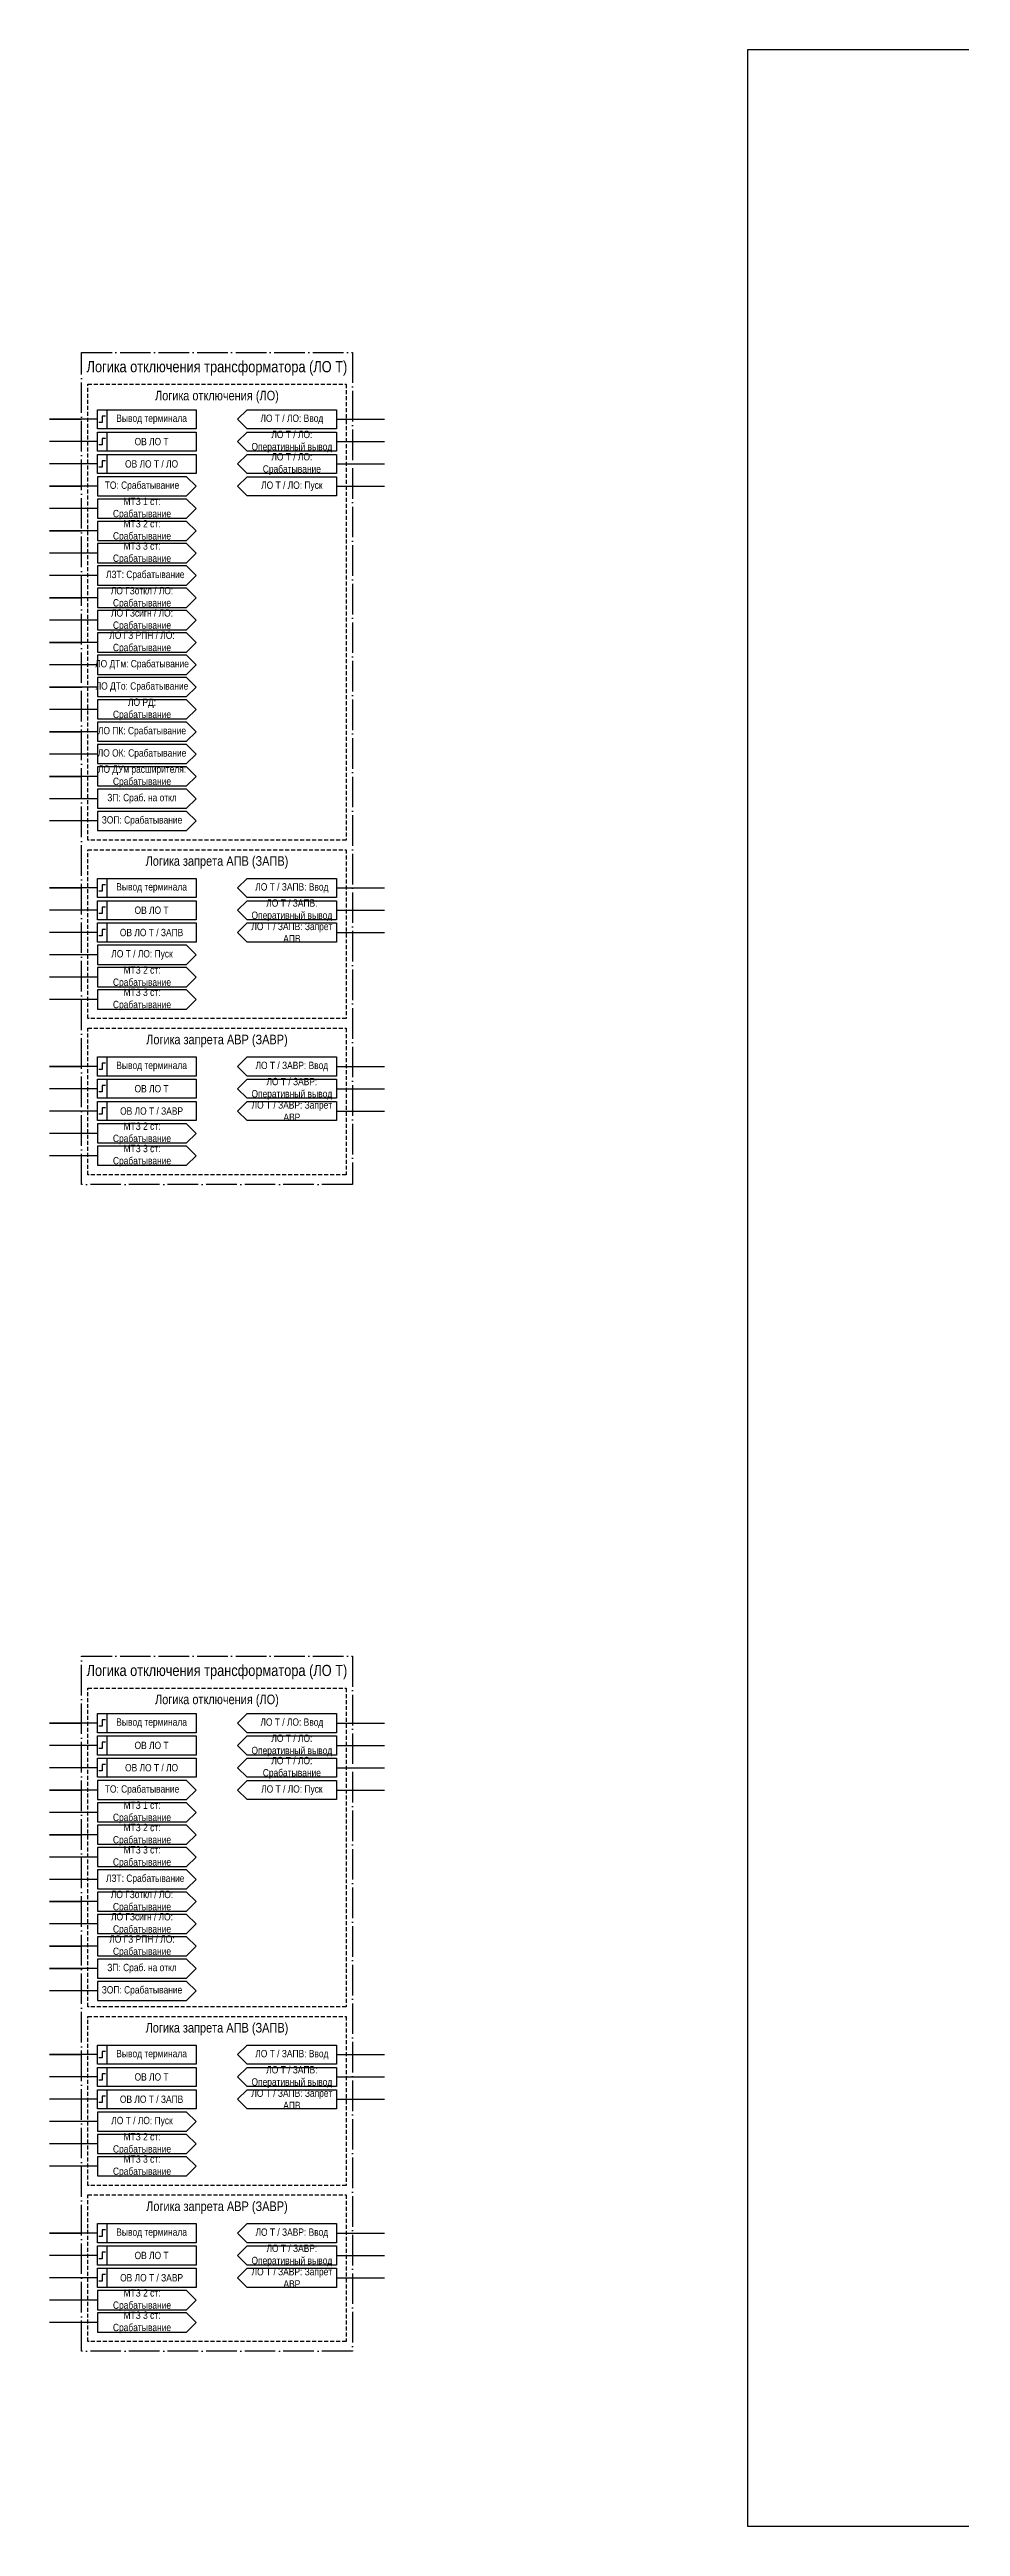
# Model space of a CAD drawing. Header units: millimetres. Extents: x -412 to 1173, y -391 to 386.
# Drawn here: x 342 to 628, y -391 to 386 of the extents above; entities that cross this region are included whole.
import ezdxf

# ---------------------------------------------------------------- set-up
doc = ezdxf.new("R2010")
doc.units = ezdxf.units.MM
doc.linetypes.add('ACAD_ISO04W100', pattern=[30, 24, -3, 0, -3])
doc.linetypes.add('штриховая2', pattern=[0.375, 0.25, -0.125])
doc.layers.add('TEXT', color=7, linetype='Continuous', lineweight=25)
doc.layers.add('Основная', color=7, linetype='Continuous')
doc.styles.add('2.5_Gost_RD', font='ARIALN.TTF', dxfattribs={"height": 2.5})
doc.styles.add('3.5_Gost_RD', font='ARIALN.TTF', dxfattribs={"height": 3.5})

msp = doc.modelspace()

# ---------------------------------------------------------------- linework, layer by layer
at = {"ltscale": 100}
for p, q in [((357, 270), (342, 270)), ((342, 270), (352, 270)), ((432, 270), (447, 270)), ((357, 263), (342, 263)), ((432, 263), (447, 263)), ((357, 256), (342, 256)), ((357, 249), (342, 249)), ((342, 249), (352, 249)), ((432, 256), (447, 256)), ((432, 249), (447, 249)), ((357, 242), (342, 242)), ((357, 235), (342, 235)), ((342, 235), (352, 235)), ((357, 228), (342, 228)), ((357, 221), (342, 221)), ((357, 214), (342, 214)), ((342, 214), (352, 214)), ((357, 207), (342, 207)), ((357, 200), (342, 200)), ((342, 200), (352, 200)), ((357, 193), (342, 193)), ((357, 186), (342, 186)), ((342, 186), (352, 186)), ((357, 179), (342, 179)), ((357, 172), (342, 172)), ((342, 172), (352, 172)), ((357, 165), (342, 165)), ((357, 158), (342, 158)), ((342, 158), (352, 158)), ((357, 151), (342, 151)), ((357, 144), (342, 144)), ((357, 123), (342, 123)), ((342, 123), (352, 123)), ((432, 123), (447, 123)), ((357, 116), (342, 116)), ((357, 109), (342, 109)), ((404, 112), (401, 109)), ((401, 109), (404, 106)), ((432, 116), (447, 116)), ((432, 109), (447, 109)), ((357, 102), (342, 102)), ((357, 95), (342, 95)), ((357, 88), (342, 88)), ((357, 67), (342, 67)), ((342, 67), (352, 67)), ((432, 67), (447, 67)), ((357, 60), (342, 60)), ((404, 56), (401, 53)), ((432, 60), (447, 60)), ((357, 53), (342, 53)), ((401, 53), (404, 50)), ((432, 53), (447, 53)), ((357, 46), (342, 46)), ((357, 39), (342, 39)), ((357, -139), (342, -139)), ((342, -139), (352, -139)), ((432, -139), (447, -139)), ((357, -146), (342, -146)), ((432, -146), (447, -146)), ((357, -153), (342, -153)), ((432, -153), (447, -153)), ((357, -160), (342, -160)), ((342, -160), (352, -160)), ((432, -160), (447, -160)), ((357, -167), (342, -167)), ((357, -174), (342, -174)), ((342, -174), (352, -174)), ((357, -181), (342, -181)), ((357, -188), (342, -188)), ((357, -195), (342, -195)), ((342, -195), (352, -195)), ((357, -202), (342, -202)), ((357, -209), (342, -209)), ((342, -209), (352, -209)), ((357, -216), (342, -216)), ((342, -216), (352, -216)), ((357, -223), (342, -223)), ((357, -243), (342, -243)), ((342, -243), (352, -243)), ((432, -243), (447, -243)), ((357, -250), (342, -250)), ((404, -254), (401, -257)), ((432, -250), (447, -250)), ((357, -257), (342, -257)), ((357, -264), (342, -264)), ((401, -257), (404, -260)), ((432, -257), (447, -257)), ((357, -271), (342, -271)), ((357, -278), (342, -278)), ((357, -299), (342, -299)), ((342, -299), (352, -299)), ((432, -299), (447, -299)), ((357, -306), (342, -306)), ((404, -310), (401, -313)), ((432, -306), (447, -306)), ((357, -313), (342, -313)), ((401, -313), (404, -316)), ((432, -313), (447, -313)), ((357, -320), (342, -320)), ((357, -327), (342, -327))]:
    msp.add_line(p, q, dxfattribs=at)
at = {"color": 3, "ltscale": 100}
msp.add_lwpolyline([(561, 386), (1173, 386), (1173, -391), (561, -391)], close=True, dxfattribs=at)
at = {"color": 251, "linetype": 'ACAD_ISO04W100', "lineweight": 30, "ltscale": 0.4, "true_color": 0x58595b}
for points in [[(352, 291), (437, 291), (437, 30), (352, 30)], [(352, -118), (437, -118), (437, -336), (352, -336)]]:
    msp.add_lwpolyline(points, close=True, dxfattribs=at)
at = {"linetype": 'штриховая2', "ltscale": 5}
for points in [[(354, 281), (435, 281), (435, 138), (354, 138)], [(354, 135), (435, 135), (435, 82), (354, 82)], [(354, 79), (435, 79), (435, 33), (354, 33)], [(354, -128), (435, -128), (435, -228), (354, -228)], [(354, -231), (435, -231), (435, -284), (354, -284)], [(354, -287), (435, -287), (435, -333), (354, -333)]]:
    msp.add_lwpolyline(points, close=True, dxfattribs=at)
at = {"ltscale": 100}
for points in [[(357, 273), (360, 273), (360, 267), (357, 267)], [(357, 273), (388, 273), (388, 267), (357, 267)], [(357, 266), (360, 266), (360, 260), (357, 260)], [(357, 266), (388, 266), (388, 260), (357, 260)], [(357, 259), (360, 259), (360, 253), (357, 253)], [(357, 259), (388, 259), (388, 253), (357, 253)], [(357, 126), (360, 126), (360, 120), (357, 120)], [(357, 126), (388, 126), (388, 120), (357, 120)], [(357, 119), (360, 119), (360, 113), (357, 113)], [(357, 119), (388, 119), (388, 113), (357, 113)], [(357, 112), (360, 112), (360, 106), (357, 106)], [(357, 112), (388, 112), (388, 106), (357, 106)], [(357, 70), (360, 70), (360, 64), (357, 64)], [(357, 70), (388, 70), (388, 64), (357, 64)], [(357, 63), (360, 63), (360, 57), (357, 57)], [(357, 63), (388, 63), (388, 57), (357, 57)], [(357, 56), (360, 56), (360, 50), (357, 50)], [(357, 56), (388, 56), (388, 50), (357, 50)], [(357, -136), (360, -136), (360, -142), (357, -142)], [(357, -136), (388, -136), (388, -142), (357, -142)], [(357, -143), (360, -143), (360, -149), (357, -149)], [(357, -143), (388, -143), (388, -149), (357, -149)], [(357, -150), (360, -150), (360, -156), (357, -156)], [(357, -150), (388, -150), (388, -156), (357, -156)], [(357, -240), (360, -240), (360, -246), (357, -246)], [(357, -240), (388, -240), (388, -246), (357, -246)], [(357, -247), (360, -247), (360, -253), (357, -253)], [(357, -247), (388, -247), (388, -253), (357, -253)], [(357, -254), (360, -254), (360, -260), (357, -260)], [(357, -254), (388, -254), (388, -260), (357, -260)], [(357, -296), (360, -296), (360, -302), (357, -302)], [(357, -296), (388, -296), (388, -302), (357, -302)], [(357, -303), (360, -303), (360, -309), (357, -309)], [(357, -303), (388, -303), (388, -309), (357, -309)], [(357, -310), (360, -310), (360, -316), (357, -316)], [(357, -310), (388, -310), (388, -316), (357, -316)]]:
    msp.add_lwpolyline(points, close=True, dxfattribs=at)
for points in [[(401, 270), (404, 273), (432, 273), (432, 267), (404, 267), (401, 270)], [(401, 263), (404, 266), (432, 266), (432, 260), (404, 260), (401, 263)], [(388, 249), (385, 252), (357, 252), (357, 246), (385, 246), (388, 249)], [(388, 242), (385, 245), (357, 245), (357, 239), (385, 239), (388, 242)], [(388, 235), (385, 238), (357, 238), (357, 232), (385, 232), (388, 235)], [(388, 228), (385, 231), (357, 231), (357, 225), (385, 225), (388, 228)], [(388, 221), (385, 224), (357, 224), (357, 218), (385, 218), (388, 221)], [(388, 214), (385, 217), (357, 217), (357, 211), (385, 211), (388, 214)], [(388, 207), (385, 210), (357, 210), (357, 204), (385, 204), (388, 207)], [(388, 200), (385, 203), (357, 203), (357, 197), (385, 197), (388, 200)], [(388, 193), (385, 196), (357, 196), (357, 190), (385, 190), (388, 193)], [(388, 186), (385, 189), (357, 189), (357, 183), (385, 183), (388, 186)], [(388, 179), (385, 182), (357, 182), (357, 176), (385, 176), (388, 179)], [(388, 172), (385, 175), (357, 175), (357, 169), (385, 169), (388, 172)], [(388, 165), (385, 168), (357, 168), (357, 162), (385, 162), (388, 165)], [(388, 158), (385, 161), (357, 161), (357, 155), (385, 155), (388, 158)], [(388, 151), (385, 154), (357, 154), (357, 148), (385, 148), (388, 151)], [(388, 144), (385, 147), (357, 147), (357, 141), (385, 141), (388, 144)], [(401, 123), (404, 126), (432, 126), (432, 120), (404, 120), (401, 123)], [(401, 116), (404, 119), (432, 119), (432, 113), (404, 113), (401, 116)], [(401, 109), (404, 112), (432, 112), (432, 106), (404, 106), (401, 109)], [(388, 102), (385, 105), (357, 105), (357, 99), (385, 99), (388, 102)], [(388, 95), (385, 98), (357, 98), (357, 92), (385, 92), (388, 95)], [(388, 88), (385, 91), (357, 91), (357, 85), (385, 85), (388, 88)], [(401, 67), (404, 70), (432, 70), (432, 64), (404, 64), (401, 67)], [(401, 60), (404, 63), (432, 63), (432, 57), (404, 57), (401, 60)], [(401, 53), (404, 56), (432, 56), (432, 50), (404, 50), (401, 53)], [(388, 46), (385, 49), (357, 49), (357, 43), (385, 43), (388, 46)], [(388, 39), (385, 42), (357, 42), (357, 36), (385, 36), (388, 39)], [(401, -139), (404, -136), (432, -136), (432, -142), (404, -142), (401, -139)], [(401, -146), (404, -143), (432, -143), (432, -149), (404, -149), (401, -146)], [(388, -160), (385, -157), (357, -157), (357, -163), (385, -163), (388, -160)], [(388, -167), (385, -164), (357, -164), (357, -170), (385, -170), (388, -167)], [(388, -174), (385, -171), (357, -171), (357, -177), (385, -177), (388, -174)], [(388, -181), (385, -178), (357, -178), (357, -184), (385, -184), (388, -181)], [(388, -188), (385, -185), (357, -185), (357, -191), (385, -191), (388, -188)], [(388, -195), (385, -192), (357, -192), (357, -198), (385, -198), (388, -195)], [(388, -202), (385, -199), (357, -199), (357, -205), (385, -205), (388, -202)], [(388, -209), (385, -206), (357, -206), (357, -212), (385, -212), (388, -209)], [(388, -216), (385, -213), (357, -213), (357, -219), (385, -219), (388, -216)], [(388, -223), (385, -220), (357, -220), (357, -226), (385, -226), (388, -223)], [(401, -243), (404, -240), (432, -240), (432, -246), (404, -246), (401, -243)], [(401, -250), (404, -247), (432, -247), (432, -253), (404, -253), (401, -250)], [(401, -257), (404, -254), (432, -254), (432, -260), (404, -260), (401, -257)], [(388, -264), (385, -261), (357, -261), (357, -267), (385, -267), (388, -264)], [(388, -271), (385, -268), (357, -268), (357, -274), (385, -274), (388, -271)], [(388, -278), (385, -275), (357, -275), (357, -281), (385, -281), (388, -278)], [(401, -299), (404, -296), (432, -296), (432, -302), (404, -302), (401, -299)], [(401, -306), (404, -303), (432, -303), (432, -309), (404, -309), (401, -306)], [(401, -313), (404, -310), (432, -310), (432, -316), (404, -316), (401, -313)], [(388, -320), (385, -317), (357, -317), (357, -323), (385, -323), (388, -320)], [(388, -327), (385, -324), (357, -324), (357, -330), (385, -330), (388, -327)]]:
    msp.add_lwpolyline(points, dxfattribs=at)
at = {"lineweight": 30, "ltscale": 100}
for points in [[(359.5, 271), (358.5, 271), (358.5, 269), (357.5, 269)], [(359.5, 264), (358.5, 264), (358.5, 262), (357.5, 262)], [(359.5, 257), (358.5, 257), (358.5, 255), (357.5, 255)], [(359.5, 124), (358.5, 124), (358.5, 122), (357.5, 122)], [(359.5, 117), (358.5, 117), (358.5, 115), (357.5, 115)], [(359.5, 110), (358.5, 110), (358.5, 108), (357.5, 108)], [(359.5, 68), (358.5, 68), (358.5, 66), (357.5, 66)], [(359.5, 61), (358.5, 61), (358.5, 59), (357.5, 59)], [(359.5, 54), (358.5, 54), (358.5, 52), (357.5, 52)], [(359.5, -138), (358.5, -138), (358.5, -140), (357.5, -140)], [(359.5, -145), (358.5, -145), (358.5, -147), (357.5, -147)], [(359.5, -152), (358.5, -152), (358.5, -154), (357.5, -154)], [(359.5, -242), (358.5, -242), (358.5, -244), (357.5, -244)], [(359.5, -249), (358.5, -249), (358.5, -251), (357.5, -251)], [(359.5, -256), (358.5, -256), (358.5, -258), (357.5, -258)], [(359.5, -298), (358.5, -298), (358.5, -300), (357.5, -300)], [(359.5, -305), (358.5, -305), (358.5, -307), (357.5, -307)], [(359.5, -312), (358.5, -312), (358.5, -314), (357.5, -314)]]:
    msp.add_lwpolyline(points, dxfattribs=at)
at = {"layer": 'Основная', "ltscale": 100}
for points in [[(432, 259), (432, 253), (404, 253), (401, 256), (404, 259)], [(432, 252), (432, 246), (404, 246), (401, 249), (404, 252)], [(432, -150), (432, -156), (404, -156), (401, -153), (404, -150)], [(432, -157), (432, -163), (404, -163), (401, -160), (404, -157)]]:
    msp.add_lwpolyline(points, close=True, dxfattribs=at)

# ---------------------------------------------------------------- texts
at = {"color": 1, "ltscale": 100, "insert": (394.5, 286), "char_height": 3.5, "width": 85, "attachment_point": 5, "style": '3.5_Gost_RD'}
msp.add_mtext('{\\C30;\\c1938679;Логика отключения трансформатора (ЛО Т)}', dxfattribs=at)
at = {"ltscale": 100, "attachment_point": 5}
for s, insert, char_height, width, style in [('Логика отключения (ЛО)', (394.5, 277), 3, 81, '3.5_Gost_RD'), ('МТЗ 1 ст: Срабатывание ', (371, 242), 2.3, 28, '2.5_Gost_RD'), ('МТЗ 2 ст: Срабатывание ', (371, 235), 2.3, 28, '2.5_Gost_RD'), ('МТЗ 3 ст: Срабатывание ', (371, 228), 2.3, 28, '2.5_Gost_RD'), ('ЛЗТ: Срабатывание ', (372, 221), 2.3, 28, '2.5_Gost_RD'), ('ЛО ПК: Срабатывание', (371, 172), 2.3, 26.5331, '2.5_Gost_RD'), ('ЛО ОК: Срабатывание', (371, 165), 2.3, 26.3606, '2.5_Gost_RD'), ('ЛО ДУм расширителя: Срабатывание', (371, 158), 2.3, 37.4537, '2.5_Gost_RD'), ('Логика запрета АПВ (ЗАПВ)', (394.5, 131), 3, 81, '3.5_Gost_RD'), ('МТЗ 2 ст: Срабатывание ', (371, 95), 2.3, 28, '2.5_Gost_RD'), ('МТЗ 3 ст: Срабатывание ', (371, 88), 2.3, 28, '2.5_Gost_RD'), ('Логика запрета АВР (ЗАВР)', (394.5, 75), 3, 81, '3.5_Gost_RD'), ('МТЗ 2 ст: Срабатывание ', (371, 46), 2.3, 28, '2.5_Gost_RD'), ('МТЗ 3 ст: Срабатывание ', (371, 39), 2.3, 28, '2.5_Gost_RD'), ('Логика отключения (ЛО)', (394.5, -132), 3, 81, '3.5_Gost_RD'), ('МТЗ 1 ст: Срабатывание ', (371, -167), 2.3, 28, '2.5_Gost_RD'), ('МТЗ 2 ст: Срабатывание ', (371, -174), 2.3, 28, '2.5_Gost_RD'), ('МТЗ 3 ст: Срабатывание ', (371, -181), 2.3, 28, '2.5_Gost_RD'), ('ЛЗТ: Срабатывание ', (372, -188), 2.3, 28, '2.5_Gost_RD'), ('Логика запрета АПВ (ЗАПВ)', (394.5, -235), 3, 81, '3.5_Gost_RD'), ('МТЗ 2 ст: Срабатывание ', (371, -271), 2.3, 28, '2.5_Gost_RD'), ('МТЗ 3 ст: Срабатывание ', (371, -278), 2.3, 28, '2.5_Gost_RD'), ('Логика запрета АВР (ЗАВР)', (394.5, -291), 3, 81, '3.5_Gost_RD'), ('МТЗ 2 ст: Срабатывание ', (371, -320), 2.3, 28, '2.5_Gost_RD'), ('МТЗ 3 ст: Срабатывание ', (371, -327), 2.3, 28, '2.5_Gost_RD')]:
    msp.add_mtext(s, dxfattribs=dict(at, insert=insert, char_height=char_height, width=width, style=style))
at = {"color": 0, "ltscale": 100, "char_height": 2.3, "width": 28, "attachment_point": 5, "style": '2.5_Gost_RD'}
for insert in [(374, 270), (374, 123), (374, 67), (374, -139), (374, -243), (374, -299)]:
    msp.add_mtext('{\\C256;Вывод терминала}', dxfattribs=dict(at, insert=insert))
at = {"color": 2, "ltscale": 100, "insert": (394.5, -123), "char_height": 3.5, "width": 85, "attachment_point": 5, "style": '3.5_Gost_RD'}
msp.add_mtext('{\\C30;\\c1938679;Логика отключения трансформатора (ЛО Т)}', dxfattribs=at)
at = {"layer": 'TEXT', "color": 0, "ltscale": 100, "char_height": 2.3, "attachment_point": 5, "style": '2.5_Gost_RD'}
for s, insert, width in [('{\\C256;ОВ ЛО Т}', (374, 263), 28), ('{\\C256;ОВ ЛО Т / ЛО}', (374, 256), 28), ('{\\C256;ЛО ДТм: Срабатывание}', (371, 193), 28), ('{\\C256;ЛО ДТо: Срабатывание}', (371, 186), 28), ('{\\C256;ЛО РД: Срабатывание}', (371, 179), 25.2389), ('{\\C256;ОВ ЛО Т}', (374, 116), 28), ('{\\C256;ОВ ЛО Т}', (374, 60), 28), ('{\\C256;ОВ ЛО Т}', (374, -146), 28), ('{\\C256;ОВ ЛО Т / ЛО}', (374, -153), 28), ('{\\C256;ОВ ЛО Т}', (374, -250), 28), ('{\\C256;ОВ ЛО Т}', (374, -306), 28)]:
    msp.add_mtext(s, dxfattribs=dict(at, insert=insert, width=width))
at = {"layer": 'TEXT', "ltscale": 100, "char_height": 2.3, "width": 28, "attachment_point": 5, "style": '2.5_Gost_RD'}
for s, insert in [('ЛО Т / ЛО: Оперативный вывод', (418, 263)), ('ЛО Т / ЛО: Ввод', (418, 270)), ('ЛО Т / ЛО: Срабатывание', (418, 256)), ('ЛО Т / ЛО: Пуск', (418, 249)), ('ЛО ГЗоткл / ЛО: Срабатывание', (371, 214)), ('ЛО ГЗсигн / ЛО: Срабатывание', (371, 207)), ('ЛО ГЗ РПН / ЛО: Срабатывание', (371, 200)), ('ЗП: Сраб. на откл', (371, 151)), ('ЗОП: Срабатывание', (371, 144)), ('ЛО Т / ЗАПВ: Ввод', (418, 123)), ('ЛО Т / ЗАПВ: Оперативный вывод', (418, 116)), ('ЛО Т / ЗАПВ: Запрет АПВ', (418, 109)), ('ЛО Т / ЛО: Пуск', (371, 102)), ('ЛО Т / ЗАВР: Оперативный вывод', (418, 60)), ('ЛО Т / ЗАВР: Ввод', (418, 67)), ('ЛО Т / ЗАВР: Запрет АВР', (418, 53)), ('ЛО Т / ЛО: Ввод', (418, -139)), ('ЛО Т / ЛО: Оперативный вывод', (418, -146)), ('ЛО Т / ЛО: Срабатывание', (418, -153)), ('ЛО Т / ЛО: Пуск', (418, -160)), ('ЛО ГЗоткл / ЛО: Срабатывание', (371, -195)), ('ЛО ГЗсигн / ЛО: Срабатывание', (371, -202)), ('ЛО ГЗ РПН / ЛО: Срабатывание', (371, -209)), ('ЗП: Сраб. на откл', (371, -216)), ('ЗОП: Срабатывание', (371, -223)), ('ЛО Т / ЗАПВ: Оперативный вывод', (418, -250)), ('ЛО Т / ЗАПВ: Ввод', (418, -243)), ('ЛО Т / ЗАПВ: Запрет АПВ', (418, -257)), ('ЛО Т / ЛО: Пуск', (371, -264)), ('ЛО Т / ЗАВР: Оперативный вывод', (418, -306)), ('ЛО Т / ЗАВР: Ввод', (418, -299)), ('ЛО Т / ЗАВР: Запрет АВР', (418, -313))]:
    msp.add_mtext(s, dxfattribs=dict(at, insert=insert))
at = {"layer": 'Основная', "color": 0, "ltscale": 100, "char_height": 2.3, "width": 28, "attachment_point": 5, "style": '2.5_Gost_RD'}
for s, insert in [('{\\C256;ТО: Срабатывание}', (371, 249)), ('{\\C256;ОВ ЛО Т / ЗАПВ}', (374, 109)), ('{\\C256;ОВ ЛО Т / ЗАВР}', (374, 53)), ('{\\C256;ТО: Срабатывание}', (371, -160)), ('{\\C256;ОВ ЛО Т / ЗАПВ}', (374, -257)), ('{\\C256;ОВ ЛО Т / ЗАВР}', (374, -313))]:
    msp.add_mtext(s, dxfattribs=dict(at, insert=insert))

doc.saveas('drawing.dxf')
